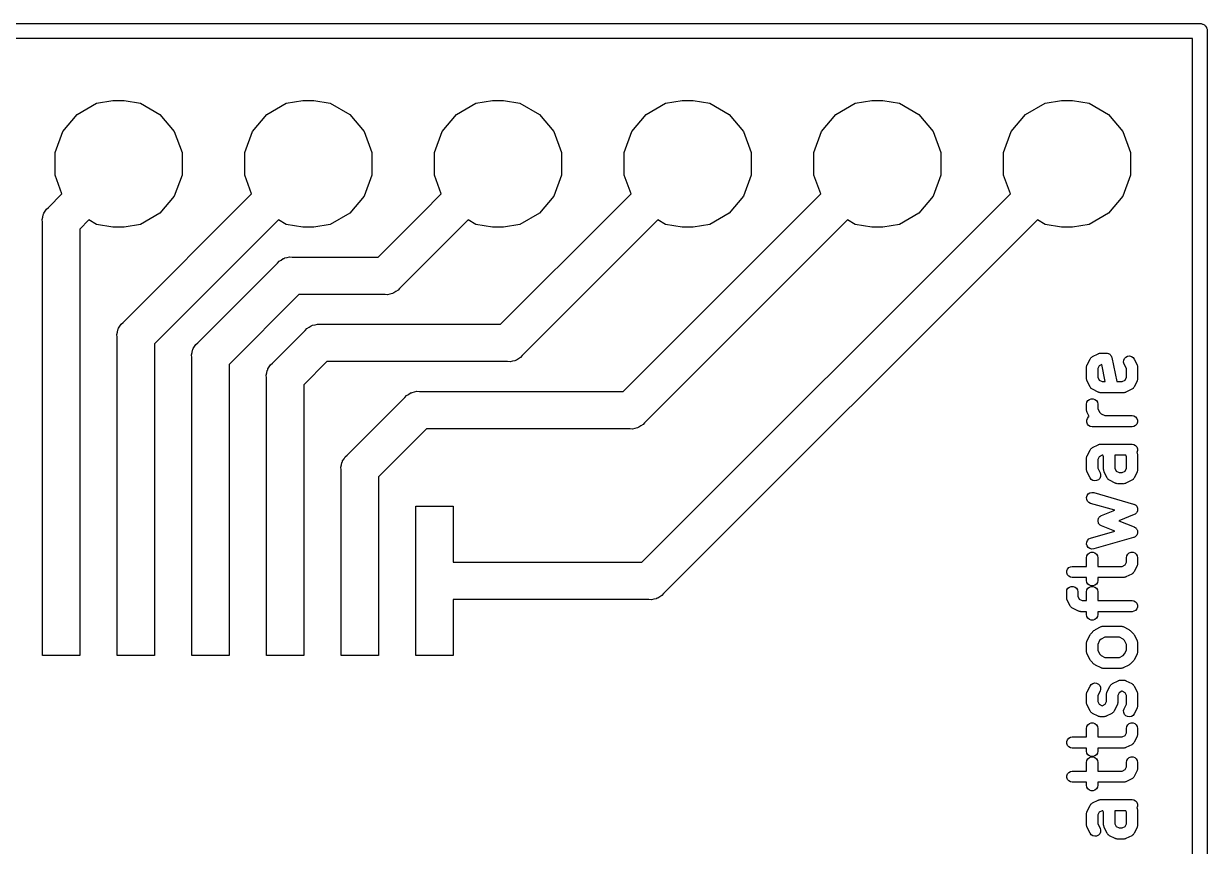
# Model space of a CAD drawing. Extents: x 121.3 to 153, y -103.5 to -81.4.
# Drawn here: x 137.16 to 153.01, y -92.46 to -81.43 of the extents above; entities that cross this region are included whole.
import ezdxf

# ---------------------------------------------------------------- set-up
doc = ezdxf.new("R2010")
doc.units = 0
doc.header["$MEASUREMENT"] = 0
doc.layers.add('BLACK', color=7, linetype='CONTINUOUS')

msp = doc.modelspace()

# ---------------------------------------------------------------- linework, layer by layer
at = {"layer": 'BLACK', "linetype": 'CONTINUOUS'}
for p, q in [((121.403, -81.434), (152.917, -81.434)), ((152.917, -81.434), (152.926, -81.434)), ((152.917, -81.434), (152.917, -81.434)), ((152.926, -81.434), (152.934, -81.437)), ((152.934, -81.437), (152.943, -81.4386)), ((152.943, -81.4386), (152.95, -81.443)), ((152.95, -81.443), (152.959, -81.4461)), ((152.959, -81.4461), (152.966, -81.4518)), ((152.966, -81.4518), (152.973, -81.4562)), ((152.973, -81.4562), (152.979, -81.463)), ((152.979, -81.463), (152.986, -81.4687)), ((152.986, -81.4687), (152.99, -81.4764)), ((152.99, -81.4764), (152.996, -81.4832)), ((152.996, -81.4832), (152.999, -81.4916)), ((152.999, -81.4916), (153.003, -81.4993)), ((153.003, -81.4993), (153.005, -81.508)), ((153.005, -81.508), (153.008, -81.5164)), ((153.008, -81.5164), (153.008, -81.5252)), ((153.008, -81.5252), (153.008, -81.5253)), ((153.008, -81.5253), (153.008, -103.387)), ((152.808, -81.634), (121.512, -81.634)), ((152.808, -103.278), (152.808, -81.634)), ((137.875, -82.6508), (138.135, -82.5009)), ((138.135, -82.5009), (138.356, -82.462)), ((138.356, -82.462), (138.504, -82.462)), ((138.504, -82.462), (138.725, -82.5009)), ((138.725, -82.5009), (138.985, -82.6508)), ((140.415, -82.6508), (140.675, -82.5009)), ((140.675, -82.5009), (140.896, -82.462)), ((140.896, -82.462), (141.044, -82.462)), ((141.044, -82.462), (141.265, -82.5009)), ((141.265, -82.5009), (141.525, -82.6508)), ((142.955, -82.6508), (143.215, -82.5009)), ((143.215, -82.5009), (143.436, -82.462)), ((143.436, -82.462), (143.584, -82.462)), ((143.584, -82.462), (143.805, -82.5009)), ((143.805, -82.5009), (144.065, -82.6508)), ((145.495, -82.6508), (145.755, -82.5009)), ((145.755, -82.5009), (145.976, -82.462)), ((145.976, -82.462), (146.124, -82.462)), ((146.124, -82.462), (146.345, -82.5009)), ((146.345, -82.5009), (146.605, -82.6508)), ((148.035, -82.6508), (148.295, -82.5009)), ((148.295, -82.5009), (148.516, -82.462)), ((148.516, -82.462), (148.664, -82.462)), ((148.664, -82.462), (148.885, -82.5009)), ((148.885, -82.5009), (149.145, -82.6508)), ((150.575, -82.6508), (150.835, -82.5009)), ((150.835, -82.5009), (151.056, -82.462)), ((151.056, -82.462), (151.204, -82.462)), ((151.204, -82.462), (151.425, -82.5009)), ((151.425, -82.5009), (151.685, -82.6508)), ((137.683, -82.8804), (137.875, -82.6508)), ((138.985, -82.6508), (139.177, -82.8804)), ((140.223, -82.8804), (140.415, -82.6508)), ((141.525, -82.6508), (141.717, -82.8804)), ((142.763, -82.8804), (142.955, -82.6508)), ((144.065, -82.6508), (144.257, -82.8804)), ((145.303, -82.8804), (145.495, -82.6508)), ((146.605, -82.6508), (146.797, -82.8804)), ((147.843, -82.8804), (148.035, -82.6508)), ((149.145, -82.6508), (149.337, -82.8804)), ((150.383, -82.8804), (150.575, -82.6508)), ((151.685, -82.6508), (151.877, -82.8804)), ((137.58, -83.1621), (137.683, -82.8804)), ((139.177, -82.8804), (139.28, -83.1621)), ((140.12, -83.1621), (140.223, -82.8804)), ((141.717, -82.8804), (141.82, -83.1621)), ((142.66, -83.1621), (142.763, -82.8804)), ((144.257, -82.8804), (144.36, -83.1621)), ((145.2, -83.1621), (145.303, -82.8804)), ((146.797, -82.8804), (146.9, -83.1621)), ((147.74, -83.1621), (147.843, -82.8804)), ((149.337, -82.8804), (149.44, -83.1621)), ((150.28, -83.1621), (150.383, -82.8804)), ((151.877, -82.8804), (151.98, -83.1621)), ((137.58, -83.4619), (137.58, -83.1621)), ((139.28, -83.1621), (139.28, -83.4619)), ((140.12, -83.4619), (140.12, -83.1621)), ((141.82, -83.1621), (141.82, -83.4619)), ((142.66, -83.4619), (142.66, -83.1621)), ((144.36, -83.1621), (144.36, -83.4619)), ((145.2, -83.4619), (145.2, -83.1621)), ((146.9, -83.1621), (146.9, -83.4619)), ((147.74, -83.4619), (147.74, -83.1621)), ((149.44, -83.1621), (149.44, -83.4619)), ((150.28, -83.4619), (150.28, -83.1621)), ((151.98, -83.1621), (151.98, -83.4619)), ((137.672, -83.716), (137.58, -83.4619)), ((139.28, -83.4619), (139.177, -83.7436)), ((140.212, -83.716), (140.12, -83.4619)), ((141.82, -83.4619), (141.717, -83.7436)), ((142.752, -83.716), (142.66, -83.4619)), ((144.36, -83.4619), (144.257, -83.7436)), ((145.292, -83.716), (145.2, -83.4619)), ((146.9, -83.4619), (146.797, -83.7436)), ((147.832, -83.716), (147.74, -83.4619)), ((149.44, -83.4619), (149.337, -83.7436)), ((150.372, -83.716), (150.28, -83.4619)), ((151.98, -83.4619), (151.877, -83.7436)), ((137.491, -83.8975), (137.672, -83.716)), ((138.491, -85.4375), (140.212, -83.716)), ((139.177, -83.7436), (138.985, -83.9732)), ((141.717, -83.7436), (141.525, -83.9732)), ((142.499, -83.9698), (142.752, -83.716)), ((144.257, -83.7436), (144.065, -83.9732)), ((145.039, -83.9698), (145.292, -83.716)), ((145.438, -88.65), (150.372, -83.716)), ((146.797, -83.7436), (146.605, -83.9732)), ((147.579, -83.9698), (147.832, -83.716)), ((149.337, -83.7436), (149.145, -83.9732)), ((151.877, -83.7436), (151.685, -83.9732)), ((137.421, -83.9952), (137.427, -83.9855)), ((137.427, -83.9855), (137.43, -83.9747)), ((137.43, -83.9747), (137.449, -83.9475)), ((137.449, -83.9475), (137.466, -83.9188)), ((137.466, -83.9188), (137.491, -83.8975)), ((138.985, -83.9732), (138.725, -84.1231)), ((141.525, -83.9732), (141.265, -84.1231)), ((141.906, -84.562), (142.499, -83.9698)), ((142.499, -83.9698), (142.499, -83.9698)), ((143.546, -85.462), (145.039, -83.9698)), ((144.065, -83.9732), (143.805, -84.1231)), ((145.039, -83.9698), (145.039, -83.9698)), ((145.186, -86.362), (147.579, -83.9698)), ((146.605, -83.9732), (146.345, -84.1231)), ((147.579, -83.9698), (147.579, -83.9698)), ((149.145, -83.9732), (148.885, -84.1231)), ((151.685, -83.9732), (151.425, -84.1231)), ((137.407, -84.0599), (137.416, -84.0278)), ((137.41, -84.0929), (137.407, -84.0599)), ((137.41, -87.9), (137.41, -84.0929)), ((137.416, -84.0278), (137.421, -83.9952)), ((138.032, -84.0637), (137.91, -84.1856)), ((138.135, -84.1231), (138.032, -84.0637)), ((138.356, -84.162), (138.135, -84.1231)), ((138.725, -84.1231), (138.504, -84.162)), ((140.572, -84.0637), (138.91, -85.7256)), ((140.675, -84.1231), (140.572, -84.0637)), ((140.896, -84.162), (140.675, -84.1231)), ((141.265, -84.1231), (141.044, -84.162)), ((143.112, -84.0637), (142.852, -84.3233)), ((143.215, -84.1231), (143.112, -84.0637)), ((143.436, -84.162), (143.215, -84.1231)), ((143.805, -84.1231), (143.584, -84.162)), ((145.652, -84.0637), (145.392, -84.3233)), ((145.755, -84.1231), (145.652, -84.0637)), ((150.732, -84.0637), (145.726, -89.0691)), ((145.976, -84.162), (145.755, -84.1231)), ((146.345, -84.1231), (146.124, -84.162)), ((148.192, -84.0637), (147.932, -84.3233)), ((148.295, -84.1231), (148.192, -84.0637)), ((148.516, -84.162), (148.295, -84.1231)), ((148.885, -84.1231), (148.664, -84.162)), ((150.835, -84.1231), (150.732, -84.0637)), ((151.056, -84.162), (150.835, -84.1231)), ((151.425, -84.1231), (151.204, -84.162)), ((137.91, -84.1856), (137.91, -89.9)), ((138.504, -84.162), (138.356, -84.162)), ((141.044, -84.162), (140.896, -84.162)), ((143.584, -84.162), (143.436, -84.162)), ((146.124, -84.162), (145.976, -84.162)), ((148.664, -84.162), (148.516, -84.162)), ((151.204, -84.162), (151.056, -84.162)), ((142.852, -84.3233), (142.194, -84.9811)), ((142.852, -84.3233), (142.852, -84.3233)), ((145.392, -84.3233), (143.834, -85.8811)), ((145.392, -84.3233), (145.392, -84.3233)), ((147.932, -84.3233), (145.474, -86.7811)), ((147.932, -84.3233), (147.932, -84.3233)), ((140.558, -84.6429), (140.58, -84.6175)), ((140.58, -84.6175), (140.608, -84.601)), ((140.608, -84.601), (140.636, -84.5819)), ((140.636, -84.5819), (140.646, -84.579)), ((140.646, -84.579), (140.656, -84.5735)), ((140.656, -84.5735), (140.689, -84.5677)), ((140.689, -84.5677), (140.721, -84.5591)), ((140.721, -84.5591), (140.754, -84.562)), ((140.754, -84.562), (141.906, -84.562)), ((139.491, -85.7103), (140.558, -84.6429)), ((140.846, -85.062), (139.91, -85.9984)), ((141.999, -85.062), (140.846, -85.062)), ((142.032, -85.0649), (141.999, -85.062)), ((142.064, -85.0563), (142.032, -85.0649)), ((142.097, -85.0505), (142.064, -85.0563)), ((142.106, -85.045), (142.097, -85.0505)), ((142.117, -85.0421), (142.106, -85.045)), ((142.144, -85.0231), (142.117, -85.0421)), ((142.173, -85.0065), (142.144, -85.0231)), ((142.194, -84.9811), (142.173, -85.0065)), ((138.407, -85.5999), (138.416, -85.5678)), ((138.416, -85.5678), (138.421, -85.5352)), ((138.421, -85.5352), (138.427, -85.5255)), ((138.427, -85.5255), (138.43, -85.5147)), ((138.43, -85.5147), (138.449, -85.4875)), ((138.449, -85.4875), (138.466, -85.4588)), ((138.466, -85.4588), (138.491, -85.4375)), ((140.491, -85.9831), (140.931, -85.5429)), ((140.931, -85.5429), (140.952, -85.5175)), ((140.952, -85.5175), (140.981, -85.501)), ((140.981, -85.501), (141.008, -85.4819)), ((141.008, -85.4819), (141.019, -85.4791)), ((141.019, -85.4791), (141.029, -85.4735)), ((141.029, -85.4735), (141.061, -85.4677)), ((141.061, -85.4677), (141.093, -85.4591)), ((141.093, -85.4591), (141.127, -85.462)), ((141.127, -85.462), (143.546, -85.462)), ((138.41, -85.6329), (138.407, -85.5999)), ((138.41, -87.9), (138.41, -85.6329)), ((138.91, -85.7256), (138.91, -89.9)), ((139.449, -85.7603), (139.466, -85.7316)), ((139.466, -85.7316), (139.491, -85.7103)), ((139.407, -85.8727), (139.416, -85.8406)), ((139.41, -85.9057), (139.407, -85.8727)), ((139.416, -85.8406), (139.421, -85.808)), ((139.421, -85.808), (139.427, -85.7983)), ((139.427, -85.7983), (139.43, -85.7875)), ((139.43, -85.7875), (139.449, -85.7603)), ((143.834, -85.8811), (143.813, -85.9065)), ((151.462, -85.9002), (151.471, -85.8937)), ((151.471, -85.8937), (151.547, -85.8556)), ((151.547, -85.8556), (151.551, -85.8544)), ((151.551, -85.8544), (151.555, -85.8522)), ((151.555, -85.8522), (151.564, -85.8507)), ((151.564, -85.8507), (151.572, -85.8482)), ((151.572, -85.8482), (151.577, -85.8484)), ((151.577, -85.8484), (151.581, -85.8477)), ((151.581, -85.8477), (151.657, -85.8477)), ((151.657, -85.8477), (151.669, -85.8498)), ((151.669, -85.8498), (151.681, -85.8516)), ((151.681, -85.8516), (151.682, -85.852)), ((151.682, -85.852), (151.683, -85.8522)), ((151.683, -85.8522), (151.693, -85.8583)), ((151.693, -85.8583), (151.704, -85.8641)), ((151.704, -85.8641), (151.705, -85.8648)), ((151.705, -85.8648), (151.705, -85.8652)), ((151.705, -85.8652), (151.713, -85.8745)), ((151.713, -85.8745), (151.721, -85.8837)), ((151.721, -85.8837), (151.721, -85.8845)), ((151.721, -85.8845), (151.722, -85.8852)), ((151.722, -85.8852), (151.726, -85.8966)), ((151.917, -85.9005), (151.94, -85.8889)), ((151.94, -85.8889), (151.966, -85.8859)), ((151.966, -85.8859), (151.992, -85.8919)), ((151.992, -85.8919), (152.013, -85.9063)), ((139.41, -87.9), (139.41, -85.9057)), ((139.91, -85.9984), (139.91, -89.9)), ((140.43, -86.0603), (140.449, -86.0332)), ((140.449, -86.0332), (140.466, -86.0044)), ((140.466, -86.0044), (140.491, -85.9831)), ((141.219, -85.962), (140.91, -86.2712)), ((143.639, -85.962), (141.219, -85.962)), ((143.672, -85.9649), (143.639, -85.962)), ((143.704, -85.9563), (143.672, -85.9649)), ((143.737, -85.9506), (143.704, -85.9563)), ((143.746, -85.945), (143.737, -85.9506)), ((143.757, -85.9421), (143.746, -85.945)), ((143.784, -85.9231), (143.757, -85.9421)), ((143.813, -85.9065), (143.784, -85.9231)), ((151.392, -86.0284), (151.395, -86.02)), ((151.392, -86.0327), (151.392, -86.0284)), ((151.392, -86.037), (151.392, -86.0327)), ((151.392, -86.1893), (151.392, -86.037)), ((151.395, -86.02), (151.396, -86.0113)), ((151.396, -86.0113), (151.398, -86.0076)), ((151.398, -86.0076), (151.399, -86.0034)), ((151.399, -86.0034), (151.438, -85.9272)), ((151.438, -85.9272), (151.444, -85.9184)), ((151.444, -85.9184), (151.45, -85.9092)), ((151.45, -85.9092), (151.452, -85.908)), ((151.452, -85.908), (151.453, -85.9063)), ((151.453, -85.9063), (151.462, -85.9002)), ((151.561, -86.0167), (151.542, -86.0547)), ((151.596, -85.999), (151.561, -86.0167)), ((151.642, -86.2286), (151.596, -85.999)), ((151.726, -85.8966), (151.731, -85.908)), ((151.731, -85.908), (151.795, -86.2286)), ((151.887, -85.9693), (151.889, -85.9433)), ((151.895, -85.9943), (151.887, -85.9693)), ((151.889, -85.9433), (151.899, -85.9194)), ((151.925, -86.0547), (151.895, -85.9943)), ((151.899, -85.9194), (151.917, -85.9005)), ((152.013, -85.9063), (152.029, -85.9272)), ((152.029, -85.9272), (152.067, -86.0034)), ((152.067, -86.0034), (152.068, -86.0076)), ((152.068, -86.0076), (152.07, -86.0113)), ((152.07, -86.0113), (152.072, -86.02)), ((152.072, -86.02), (152.074, -86.0284)), ((152.074, -86.0284), (152.074, -86.0327)), ((152.074, -86.0327), (152.075, -86.037)), ((152.075, -86.037), (152.075, -86.1893)), ((140.407, -86.1455), (140.416, -86.1134)), ((140.41, -86.1785), (140.407, -86.1455)), ((140.41, -87.9), (140.41, -86.1785)), ((140.416, -86.1134), (140.421, -86.0808)), ((140.421, -86.0808), (140.427, -86.0711)), ((140.427, -86.0711), (140.43, -86.0603)), ((151.392, -86.1936), (151.392, -86.1893)), ((151.392, -86.1979), (151.392, -86.1936)), ((151.395, -86.2063), (151.392, -86.1979)), ((151.396, -86.215), (151.395, -86.2063)), ((151.542, -86.0547), (151.542, -86.1716)), ((151.542, -86.1716), (151.561, -86.2096)), ((151.561, -86.2096), (151.599, -86.2286)), ((151.868, -86.2286), (151.906, -86.2096)), ((151.906, -86.2096), (151.925, -86.1716)), ((151.925, -86.1716), (151.925, -86.0547)), ((152.072, -86.2063), (152.07, -86.215)), ((152.074, -86.1979), (152.072, -86.2063)), ((152.075, -86.1893), (152.074, -86.1936)), ((152.074, -86.1936), (152.074, -86.1979)), ((140.91, -86.2712), (140.91, -89.9)), ((142.361, -86.3735), (142.394, -86.3677)), ((142.394, -86.3677), (142.426, -86.3591)), ((142.426, -86.3591), (142.459, -86.362)), ((142.459, -86.362), (145.186, -86.362)), ((151.398, -86.2187), (151.396, -86.215)), ((151.399, -86.2229), (151.398, -86.2187)), ((151.438, -86.2991), (151.399, -86.2229)), ((151.444, -86.3079), (151.438, -86.2991)), ((151.45, -86.3171), (151.444, -86.3079)), ((151.452, -86.3183), (151.45, -86.3171)), ((151.453, -86.32), (151.452, -86.3183)), ((151.462, -86.3261), (151.453, -86.32)), ((151.471, -86.3326), (151.462, -86.3261)), ((151.547, -86.3707), (151.471, -86.3326)), ((151.551, -86.3719), (151.547, -86.3707)), ((151.599, -86.2286), (151.642, -86.2286)), ((151.795, -86.2286), (151.868, -86.2286)), ((151.919, -86.3707), (151.915, -86.3719)), ((151.995, -86.3326), (151.919, -86.3707)), ((152.004, -86.3261), (151.995, -86.3326)), ((152.013, -86.32), (152.004, -86.3261)), ((152.015, -86.3183), (152.013, -86.32)), ((152.016, -86.3171), (152.015, -86.3183)), ((152.022, -86.3079), (152.016, -86.3171)), ((152.029, -86.2991), (152.022, -86.3079)), ((152.067, -86.2229), (152.029, -86.2991)), ((152.068, -86.2187), (152.067, -86.2229)), ((152.07, -86.215), (152.068, -86.2187)), ((141.491, -87.2155), (142.263, -86.443)), ((142.263, -86.443), (142.285, -86.4176)), ((142.285, -86.4176), (142.314, -86.401)), ((142.314, -86.401), (142.341, -86.3819)), ((142.341, -86.3819), (142.351, -86.3791)), ((142.351, -86.3791), (142.361, -86.3735)), ((151.392, -86.5322), (151.396, -86.5065)), ((151.396, -86.5065), (151.409, -86.484)), ((151.409, -86.484), (151.429, -86.4672)), ((151.429, -86.4672), (151.454, -86.4583)), ((151.454, -86.4583), (151.48, -86.4583)), ((151.48, -86.4583), (151.504, -86.4672)), ((151.504, -86.4672), (151.524, -86.484)), ((151.524, -86.484), (151.537, -86.5065)), ((151.537, -86.5065), (151.542, -86.5322)), ((151.555, -86.3741), (151.551, -86.3719)), ((151.564, -86.3756), (151.555, -86.3741)), ((151.572, -86.3781), (151.564, -86.3756)), ((151.577, -86.3779), (151.572, -86.3781)), ((151.581, -86.3786), (151.577, -86.3779)), ((151.886, -86.3786), (151.581, -86.3786)), ((151.89, -86.3779), (151.886, -86.3786)), ((151.894, -86.3781), (151.89, -86.3779)), ((151.903, -86.3756), (151.894, -86.3781)), ((151.911, -86.3741), (151.903, -86.3756)), ((151.915, -86.3719), (151.911, -86.3741)), ((151.392, -86.6084), (151.392, -86.5322)), ((151.392, -86.6126), (151.392, -86.6084)), ((151.392, -86.617), (151.392, -86.6126)), ((151.395, -86.6254), (151.392, -86.617)), ((151.396, -86.634), (151.395, -86.6254)), ((151.398, -86.6378), (151.396, -86.634)), ((151.399, -86.6419), (151.398, -86.6378)), ((151.428, -86.698), (151.399, -86.6419)), ((151.542, -86.5322), (151.542, -86.5907)), ((151.542, -86.5907), (151.566, -86.6401)), ((151.566, -86.6401), (151.587, -86.661)), ((151.587, -86.661), (151.637, -86.6858)), ((151.637, -86.6858), (152, -86.6858)), ((152, -86.6858), (152.026, -86.6903)), ((145.386, -86.845), (145.377, -86.8506)), ((145.397, -86.8421), (145.386, -86.845)), ((145.424, -86.8231), (145.397, -86.8421)), ((145.453, -86.8065), (145.424, -86.8231)), ((145.474, -86.7811), (145.453, -86.8065)), ((151.393, -86.7477), (151.402, -86.7233)), ((151.393, -86.7738), (151.393, -86.7477)), ((151.402, -86.7983), (151.393, -86.7738)), ((151.402, -86.7233), (151.418, -86.7033)), ((151.418, -86.8182), (151.402, -86.7983)), ((151.418, -86.7033), (151.428, -86.698)), ((151.441, -86.8312), (151.418, -86.8182)), ((151.467, -86.8358), (151.441, -86.8312)), ((152, -86.8358), (151.467, -86.8358)), ((152.026, -86.8312), (152, -86.8358)), ((152.026, -86.6903), (152.048, -86.7033)), ((152.048, -86.8182), (152.026, -86.8312)), ((152.048, -86.7033), (152.065, -86.7233)), ((152.065, -86.7983), (152.048, -86.8182)), ((152.065, -86.7233), (152.074, -86.7477)), ((152.074, -86.7738), (152.065, -86.7983)), ((152.074, -86.7477), (152.074, -86.7738)), ((142.552, -86.862), (141.91, -87.5036)), ((145.279, -86.862), (142.552, -86.862)), ((145.312, -86.8649), (145.279, -86.862)), ((145.344, -86.8563), (145.312, -86.8649)), ((145.377, -86.8506), (145.344, -86.8563)), ((151.399, -87.2225), (151.438, -87.1463)), ((151.438, -87.1463), (151.444, -87.1374)), ((151.444, -87.1374), (151.45, -87.1282)), ((151.45, -87.1282), (151.452, -87.127)), ((151.452, -87.127), (151.453, -87.1253)), ((151.453, -87.1253), (151.462, -87.1193)), ((151.462, -87.1193), (151.471, -87.1127)), ((151.471, -87.1127), (151.547, -87.0746)), ((151.547, -87.0746), (151.551, -87.0734)), ((151.551, -87.0734), (151.555, -87.0712)), ((151.555, -87.0712), (151.564, -87.0697)), ((151.564, -87.0697), (151.572, -87.0672)), ((151.572, -87.0672), (151.577, -87.0675)), ((151.577, -87.0675), (151.581, -87.0667)), ((151.581, -87.0667), (152, -87.0667)), ((152, -87.0667), (152.026, -87.0712)), ((152.026, -87.0712), (152.048, -87.0843)), ((152.048, -87.0843), (152.065, -87.1042)), ((152.065, -87.1042), (152.074, -87.1287)), ((152.074, -87.1547), (152.065, -87.1792)), ((152.074, -87.1287), (152.074, -87.1547)), ((141.416, -87.3458), (141.421, -87.3132)), ((141.421, -87.3132), (141.427, -87.3035)), ((141.427, -87.3035), (141.43, -87.2927)), ((141.43, -87.2927), (141.449, -87.2655)), ((141.449, -87.2655), (141.466, -87.2368)), ((141.466, -87.2368), (141.491, -87.2155)), ((151.392, -87.2474), (151.395, -87.239)), ((151.392, -87.2517), (151.392, -87.2474)), ((151.392, -87.256), (151.392, -87.2517)), ((151.392, -87.4084), (151.392, -87.256)), ((151.395, -87.239), (151.396, -87.2303)), ((151.396, -87.2303), (151.398, -87.2266)), ((151.398, -87.2266), (151.399, -87.2225)), ((151.561, -87.2357), (151.542, -87.2737)), ((151.542, -87.2737), (151.542, -87.3907)), ((151.599, -87.2167), (151.561, -87.2357)), ((151.611, -87.2167), (151.599, -87.2167)), ((151.62, -87.2356), (151.611, -87.2167)), ((151.62, -87.4084), (151.62, -87.2356)), ((151.77, -87.2167), (151.77, -87.2179)), ((151.915, -87.2167), (151.77, -87.2167)), ((151.77, -87.2179), (151.77, -87.3907)), ((151.925, -87.2356), (151.915, -87.2167)), ((151.925, -87.3907), (151.925, -87.2356)), ((152.065, -87.1792), (152.065, -87.1795)), ((152.065, -87.1795), (152.067, -87.1844)), ((152.067, -87.1844), (152.068, -87.1885)), ((152.068, -87.1885), (152.07, -87.1923)), ((152.07, -87.1923), (152.072, -87.2009)), ((152.072, -87.2009), (152.074, -87.2093)), ((152.074, -87.2093), (152.074, -87.2136)), ((152.074, -87.2136), (152.075, -87.2179)), ((152.075, -87.2179), (152.075, -87.4084)), ((141.407, -87.3779), (141.416, -87.3458)), ((141.41, -87.4109), (141.407, -87.3779)), ((141.41, -87.9), (141.41, -87.4109)), ((151.392, -87.4126), (151.392, -87.4084)), ((151.392, -87.417), (151.392, -87.4126)), ((151.395, -87.4254), (151.392, -87.417)), ((151.396, -87.434), (151.395, -87.4254)), ((151.398, -87.4378), (151.396, -87.434)), ((151.399, -87.4419), (151.398, -87.4378)), ((151.438, -87.5181), (151.399, -87.4419)), ((151.542, -87.3907), (151.572, -87.451)), ((151.572, -87.451), (151.579, -87.476)), ((151.579, -87.476), (151.578, -87.502)), ((151.621, -87.4126), (151.62, -87.4084)), ((151.621, -87.417), (151.621, -87.4126)), ((151.623, -87.4254), (151.621, -87.417)), ((151.625, -87.434), (151.623, -87.4254)), ((151.627, -87.4378), (151.625, -87.434)), ((151.628, -87.4419), (151.627, -87.4378)), ((151.666, -87.5181), (151.628, -87.4419)), ((151.77, -87.3907), (151.789, -87.4287)), ((151.789, -87.4287), (151.827, -87.4477)), ((151.827, -87.4477), (151.868, -87.4477)), ((151.868, -87.4477), (151.906, -87.4287)), ((151.906, -87.4287), (151.925, -87.3907)), ((152.067, -87.4419), (152.029, -87.5181)), ((152.068, -87.4378), (152.067, -87.4419)), ((152.07, -87.434), (152.068, -87.4378)), ((152.072, -87.4254), (152.07, -87.434)), ((152.074, -87.417), (152.072, -87.4254)), ((152.075, -87.4084), (152.074, -87.4126)), ((152.074, -87.4126), (152.074, -87.417)), ((141.91, -87.5036), (141.91, -89.9)), ((151.453, -87.539), (151.438, -87.5181)), ((151.475, -87.5534), (151.453, -87.539)), ((151.5, -87.5594), (151.475, -87.5534)), ((151.526, -87.5565), (151.5, -87.5594)), ((151.549, -87.5448), (151.526, -87.5565)), ((151.567, -87.5259), (151.549, -87.5448)), ((151.578, -87.502), (151.567, -87.5259)), ((151.673, -87.5269), (151.666, -87.5181)), ((151.679, -87.5361), (151.673, -87.5269)), ((151.68, -87.5374), (151.679, -87.5361)), ((151.682, -87.539), (151.68, -87.5374)), ((151.691, -87.5451), (151.682, -87.539)), ((151.7, -87.5517), (151.691, -87.5451)), ((151.776, -87.5897), (151.7, -87.5517)), ((151.78, -87.591), (151.776, -87.5897)), ((151.784, -87.5931), (151.78, -87.591)), ((151.792, -87.5947), (151.784, -87.5931)), ((151.801, -87.5972), (151.792, -87.5947)), ((151.805, -87.5969), (151.801, -87.5972)), ((151.809, -87.5977), (151.805, -87.5969)), ((151.886, -87.5977), (151.809, -87.5977)), ((151.89, -87.5969), (151.886, -87.5977)), ((151.894, -87.5972), (151.89, -87.5969)), ((151.903, -87.5947), (151.894, -87.5972)), ((151.911, -87.5931), (151.903, -87.5947)), ((151.915, -87.591), (151.911, -87.5931)), ((151.919, -87.5897), (151.915, -87.591)), ((151.995, -87.5517), (151.919, -87.5897)), ((152.004, -87.5451), (151.995, -87.5517)), ((152.013, -87.539), (152.004, -87.5451)), ((152.015, -87.5374), (152.013, -87.539)), ((152.016, -87.5361), (152.015, -87.5374)), ((152.022, -87.527), (152.016, -87.5361)), ((152.029, -87.5181), (152.022, -87.527)), ((151.392, -87.7816), (151.399, -87.7565)), ((151.394, -87.8075), (151.392, -87.7816)), ((151.399, -87.7565), (151.414, -87.7354)), ((151.414, -87.7354), (151.436, -87.7208)), ((151.436, -87.7208), (151.461, -87.7145)), ((151.461, -87.7145), (151.487, -87.7172)), ((151.487, -87.7172), (152.021, -87.8696)), ((137.41, -89.9), (137.41, -87.9)), ((138.41, -89.9), (138.41, -87.9)), ((139.41, -89.9), (139.41, -87.9)), ((140.41, -89.9), (140.41, -87.9)), ((141.41, -89.9), (141.41, -87.9)), ((141.41, -87.9), (141.41, -87.9)), ((142.41, -89.9), (142.41, -87.9)), ((142.41, -87.9), (142.91, -87.9)), ((142.91, -87.9), (142.91, -88.65)), ((151.404, -87.8313), (151.394, -87.8075)), ((151.423, -87.8501), (151.404, -87.8313)), ((151.446, -87.8614), (151.423, -87.8501)), ((151.768, -87.9536), (151.446, -87.8614)), ((151.591, -88.0245), (151.768, -87.9536)), ((152.021, -87.8696), (152.022, -87.8703)), ((152.022, -87.8703), (152.023, -87.8705)), ((152.023, -87.8705), (152.034, -87.8759)), ((152.034, -87.8759), (152.044, -87.881)), ((152.044, -87.881), (152.045, -87.8821)), ((152.045, -87.8821), (152.046, -87.8828)), ((152.046, -87.8828), (152.054, -87.8914)), ((152.054, -87.8914), (152.062, -87.8997)), ((152.062, -87.8997), (152.063, -87.9011)), ((152.063, -87.9011), (152.064, -87.9022)), ((152.064, -87.9022), (152.068, -87.9129)), ((152.068, -87.9129), (152.073, -87.9235)), ((152.074, -87.9524), (152.071, -87.9634)), ((152.073, -87.9235), (152.073, -87.925)), ((152.073, -87.925), (152.073, -87.9264)), ((152.073, -87.9264), (152.074, -87.9379)), ((152.074, -87.9379), (152.075, -87.9495)), ((152.075, -87.9495), (152.074, -87.9509)), ((152.074, -87.9509), (152.074, -87.9524)), ((151.545, -88.0811), (151.546, -88.0788)), ((151.545, -88.0834), (151.545, -88.0811)), ((151.545, -88.0941), (151.545, -88.0834)), ((151.545, -88.1048), (151.545, -88.0941)), ((151.545, -88.1071), (151.545, -88.1048)), ((151.546, -88.1094), (151.545, -88.1071)), ((151.546, -88.0788), (151.55, -88.0688)), ((151.55, -88.1194), (151.546, -88.1094)), ((151.55, -88.0688), (151.553, -88.0587)), ((151.553, -88.0587), (151.554, -88.0568)), ((151.554, -88.0568), (151.555, -88.0546)), ((151.555, -88.0546), (151.562, -88.0466)), ((151.562, -88.0466), (151.569, -88.0382)), ((151.569, -88.0382), (151.571, -88.0369)), ((151.571, -88.0369), (151.573, -88.0352)), ((151.573, -88.0352), (151.582, -88.0301)), ((151.582, -88.0301), (151.591, -88.0245)), ((152.028, -88.0113), (151.821, -88.0941)), ((151.821, -88.0941), (152.028, -88.1768)), ((152.029, -88.0106), (152.028, -88.0113)), ((152.03, -88.0102), (152.029, -88.0106)), ((152.04, -88.0037), (152.03, -88.0102)), ((152.05, -87.9976), (152.04, -88.0037)), ((152.051, -87.9965), (152.05, -87.9976)), ((152.052, -87.9956), (152.051, -87.9965)), ((152.059, -87.9862), (152.052, -87.9956)), ((152.066, -87.9772), (152.059, -87.9862)), ((152.067, -87.9745), (152.066, -87.9757)), ((152.066, -87.9757), (152.066, -87.9772)), ((152.071, -87.9634), (152.067, -87.9745)), ((151.446, -88.3267), (151.768, -88.2346)), ((151.553, -88.1295), (151.55, -88.1194)), ((151.554, -88.1314), (151.553, -88.1295)), ((151.555, -88.1336), (151.554, -88.1314)), ((151.562, -88.1416), (151.555, -88.1336)), ((151.569, -88.15), (151.562, -88.1416)), ((151.571, -88.1513), (151.569, -88.15)), ((151.573, -88.153), (151.571, -88.1513)), ((151.582, -88.1581), (151.573, -88.153)), ((151.591, -88.1637), (151.582, -88.1581)), ((151.768, -88.2346), (151.591, -88.1637)), ((152.028, -88.1768), (152.029, -88.1776)), ((152.029, -88.1776), (152.03, -88.178)), ((152.03, -88.178), (152.04, -88.1845)), ((152.04, -88.1845), (152.05, -88.1906)), ((152.05, -88.1906), (152.051, -88.1917)), ((152.051, -88.1917), (152.052, -88.1926)), ((152.052, -88.1926), (152.059, -88.2019)), ((152.059, -88.2019), (152.066, -88.211)), ((152.066, -88.211), (152.066, -88.2125)), ((152.066, -88.2125), (152.067, -88.2137)), ((152.067, -88.2137), (152.071, -88.2248)), ((152.073, -88.2647), (152.068, -88.2752)), ((152.071, -88.2248), (152.074, -88.2358)), ((152.074, -88.2502), (152.073, -88.2618)), ((152.073, -88.2618), (152.073, -88.2632)), ((152.073, -88.2632), (152.073, -88.2647)), ((152.074, -88.2358), (152.074, -88.2373)), ((152.074, -88.2373), (152.075, -88.2387)), ((152.075, -88.2387), (152.074, -88.2502)), ((151.392, -88.4066), (151.394, -88.3806)), ((151.399, -88.4317), (151.392, -88.4066)), ((151.394, -88.3806), (151.404, -88.3569)), ((151.414, -88.4528), (151.399, -88.4317)), ((151.404, -88.3569), (151.423, -88.3381)), ((151.423, -88.3381), (151.446, -88.3267)), ((152.021, -88.3186), (151.487, -88.471)), ((152.022, -88.3179), (152.021, -88.3186)), ((152.023, -88.3177), (152.022, -88.3179)), ((152.034, -88.3123), (152.023, -88.3177)), ((152.044, -88.3072), (152.034, -88.3123)), ((152.045, -88.3061), (152.044, -88.3072)), ((152.046, -88.3054), (152.045, -88.3061)), ((152.054, -88.2968), (152.046, -88.3054)), ((152.062, -88.2885), (152.054, -88.2968)), ((152.063, -88.2871), (152.062, -88.2885)), ((152.064, -88.286), (152.063, -88.2871)), ((152.068, -88.2752), (152.064, -88.286)), ((151.392, -88.5893), (151.396, -88.5637)), ((151.392, -88.7048), (151.392, -88.5893)), ((151.396, -88.5637), (151.409, -88.5411)), ((151.409, -88.5411), (151.429, -88.5244)), ((151.436, -88.4673), (151.414, -88.4528)), ((151.429, -88.5244), (151.454, -88.5155)), ((151.461, -88.4737), (151.436, -88.4673)), ((151.454, -88.5155), (151.48, -88.5155)), ((151.487, -88.471), (151.461, -88.4737)), ((151.48, -88.5155), (151.504, -88.5244)), ((151.504, -88.5244), (151.524, -88.5411)), ((151.524, -88.5411), (151.537, -88.5637)), ((151.537, -88.5637), (151.542, -88.5893)), ((151.542, -88.5893), (151.542, -88.7048)), ((151.925, -88.5893), (151.929, -88.5637)), ((151.925, -88.6478), (151.925, -88.5893)), ((151.929, -88.5637), (151.942, -88.5411)), ((151.942, -88.5411), (151.962, -88.5244)), ((151.962, -88.5244), (151.987, -88.5155)), ((151.987, -88.5155), (152.013, -88.5155)), ((152.013, -88.5155), (152.037, -88.5244)), ((152.037, -88.5244), (152.057, -88.5411)), ((152.057, -88.5411), (152.07, -88.5637)), ((152.07, -88.5637), (152.075, -88.5893)), ((152.075, -88.5893), (152.075, -88.6655)), ((142.91, -88.65), (145.438, -88.65)), ((151.126, -88.7668), (151.135, -88.7423)), ((151.135, -88.7423), (151.152, -88.7224)), ((151.152, -88.7224), (151.174, -88.7093)), ((151.174, -88.7093), (151.2, -88.7048)), ((151.2, -88.7048), (151.392, -88.7048)), ((151.542, -88.7048), (151.868, -88.7048)), ((151.868, -88.7048), (151.906, -88.6858)), ((151.906, -88.6858), (151.925, -88.6478)), ((152.067, -88.6991), (152.029, -88.7753)), ((152.068, -88.6949), (152.067, -88.6991)), ((152.07, -88.6912), (152.068, -88.6949)), ((152.072, -88.6825), (152.07, -88.6912)), ((152.074, -88.6741), (152.072, -88.6825)), ((152.075, -88.6655), (152.074, -88.6698)), ((152.074, -88.6698), (152.074, -88.6741)), ((151.126, -88.7928), (151.126, -88.7668)), ((151.135, -88.8173), (151.126, -88.7928)), ((151.152, -88.8373), (151.135, -88.8173)), ((151.174, -88.8503), (151.152, -88.8373)), ((151.2, -88.8548), (151.174, -88.8503)), ((151.392, -88.8548), (151.2, -88.8548)), ((151.392, -88.8941), (151.392, -88.8548)), ((151.396, -88.9197), (151.392, -88.8941)), ((151.542, -88.8941), (151.537, -88.9197)), ((151.886, -88.8548), (151.542, -88.8548)), ((151.542, -88.8548), (151.542, -88.8941)), ((151.89, -88.8541), (151.886, -88.8548)), ((151.894, -88.8543), (151.89, -88.8541)), ((151.903, -88.8518), (151.894, -88.8543)), ((151.911, -88.8503), (151.903, -88.8518)), ((151.915, -88.8481), (151.911, -88.8503)), ((151.919, -88.8469), (151.915, -88.8481)), ((151.995, -88.8088), (151.919, -88.8469)), ((152.004, -88.8022), (151.995, -88.8088)), ((152.013, -88.7962), (152.004, -88.8022)), ((152.015, -88.7945), (152.013, -88.7962)), ((152.016, -88.7933), (152.015, -88.7945)), ((152.022, -88.7841), (152.016, -88.7933)), ((152.029, -88.7753), (152.022, -88.7841)), ((151.125, -89.0465), (151.129, -89.0208)), ((151.125, -89.1227), (151.125, -89.0465)), ((151.129, -89.0208), (151.142, -88.9983)), ((151.142, -88.9983), (151.162, -88.9815)), ((151.162, -88.9815), (151.187, -88.9726)), ((151.187, -88.9726), (151.213, -88.9726)), ((151.213, -88.9726), (151.237, -88.9815)), ((151.237, -88.9815), (151.257, -88.9983)), ((151.257, -88.9983), (151.27, -89.0208)), ((151.27, -89.0208), (151.275, -89.0465)), ((151.275, -89.0465), (151.275, -89.105)), ((151.392, -89.0465), (151.396, -89.0208)), ((151.392, -89.162), (151.392, -89.0465)), ((151.409, -88.9423), (151.396, -88.9197)), ((151.396, -89.0208), (151.409, -88.9983)), ((151.429, -88.959), (151.409, -88.9423)), ((151.409, -88.9983), (151.429, -88.9815)), ((151.454, -88.968), (151.429, -88.959)), ((151.429, -88.9815), (151.454, -88.9726)), ((151.48, -88.968), (151.454, -88.968)), ((151.454, -88.9726), (151.48, -88.9726)), ((151.504, -88.959), (151.48, -88.968)), ((151.48, -88.9726), (151.504, -88.9815)), ((151.524, -88.9423), (151.504, -88.959)), ((151.504, -88.9815), (151.524, -88.9983)), ((151.537, -88.9197), (151.524, -88.9423)), ((151.524, -88.9983), (151.537, -89.0208)), ((151.537, -89.0208), (151.542, -89.0465)), ((151.542, -89.0465), (151.542, -89.162)), ((145.531, -89.15), (142.91, -89.15)), ((142.91, -89.15), (142.91, -89.9)), ((145.564, -89.1529), (145.531, -89.15)), ((145.596, -89.1443), (145.564, -89.1529)), ((145.629, -89.1385), (145.596, -89.1443)), ((145.638, -89.133), (145.629, -89.1385)), ((145.649, -89.1301), (145.638, -89.133)), ((145.676, -89.111), (145.649, -89.1301)), ((145.705, -89.0945), (145.676, -89.111)), ((145.726, -89.0691), (145.705, -89.0945)), ((151.126, -89.1269), (151.125, -89.1227)), ((151.125, -89.1312), (151.126, -89.1269)), ((151.128, -89.1397), (151.125, -89.1312)), ((151.129, -89.1483), (151.128, -89.1397)), ((151.132, -89.1521), (151.129, -89.1483)), ((151.133, -89.1562), (151.132, -89.1521)), ((151.171, -89.2324), (151.133, -89.1562)), ((151.275, -89.105), (151.294, -89.143)), ((151.294, -89.143), (151.332, -89.162)), ((151.332, -89.162), (151.392, -89.162)), ((151.542, -89.162), (152, -89.162)), ((152, -89.162), (152.026, -89.1665)), ((152.026, -89.1665), (152.048, -89.1795)), ((152.048, -89.1795), (152.065, -89.1995)), ((152.065, -89.1995), (152.074, -89.2239)), ((152.074, -89.2239), (152.074, -89.25)), ((151.177, -89.2412), (151.171, -89.2324)), ((151.184, -89.2504), (151.177, -89.2412)), ((151.185, -89.2517), (151.184, -89.2504)), ((151.186, -89.2533), (151.185, -89.2517)), ((151.196, -89.2594), (151.186, -89.2533)), ((151.204, -89.2659), (151.196, -89.2594)), ((151.281, -89.304), (151.204, -89.2659)), ((151.285, -89.3053), (151.281, -89.304)), ((151.289, -89.3074), (151.285, -89.3053)), ((151.297, -89.309), (151.289, -89.3074)), ((151.306, -89.3115), (151.297, -89.309)), ((151.31, -89.3112), (151.306, -89.3115)), ((151.314, -89.312), (151.31, -89.3112)), ((151.392, -89.312), (151.314, -89.312)), ((151.392, -89.3512), (151.392, -89.312)), ((151.396, -89.3769), (151.392, -89.3512)), ((151.409, -89.3994), (151.396, -89.3769)), ((151.537, -89.3769), (151.524, -89.3994)), ((151.542, -89.3512), (151.537, -89.3769)), ((152, -89.312), (151.542, -89.312)), ((151.542, -89.312), (151.542, -89.3512)), ((152.026, -89.3074), (152, -89.312)), ((152.048, -89.2944), (152.026, -89.3074)), ((152.065, -89.2745), (152.048, -89.2944)), ((152.074, -89.25), (152.065, -89.2745)), ((151.429, -89.4162), (151.409, -89.3994)), ((151.454, -89.4251), (151.429, -89.4162)), ((151.48, -89.4251), (151.454, -89.4251)), ((151.504, -89.4162), (151.48, -89.4251)), ((151.524, -89.3994), (151.504, -89.4162)), ((151.509, -89.5508), (151.585, -89.5127)), ((151.585, -89.5127), (151.59, -89.5115)), ((151.59, -89.5115), (151.593, -89.5093)), ((151.593, -89.5093), (151.602, -89.5078)), ((151.602, -89.5078), (151.61, -89.5053)), ((151.61, -89.5053), (151.615, -89.5056)), ((151.615, -89.5056), (151.619, -89.5048)), ((151.619, -89.5048), (151.848, -89.5048)), ((151.848, -89.5048), (151.852, -89.5056)), ((151.852, -89.5056), (151.856, -89.5053)), ((151.856, -89.5053), (151.865, -89.5078)), ((151.865, -89.5078), (151.873, -89.5093)), ((151.873, -89.5093), (151.877, -89.5115)), ((151.877, -89.5115), (151.881, -89.5127)), ((151.881, -89.5127), (151.957, -89.5508)), ((151.398, -89.7028), (151.399, -89.6986)), ((151.399, -89.6986), (151.438, -89.6225)), ((151.438, -89.6225), (151.445, -89.6128)), ((151.445, -89.6128), (151.452, -89.603)), ((151.452, -89.603), (151.49, -89.5649)), ((151.49, -89.5649), (151.5, -89.558)), ((151.5, -89.558), (151.509, -89.5508)), ((151.587, -89.6795), (151.566, -89.7004)), ((151.637, -89.6548), (151.587, -89.6795)), ((151.83, -89.6548), (151.637, -89.6548)), ((151.879, -89.6795), (151.83, -89.6548)), ((151.9, -89.7004), (151.879, -89.6795)), ((151.957, -89.5508), (151.967, -89.558)), ((151.967, -89.558), (151.977, -89.5649)), ((151.977, -89.5649), (152.015, -89.603)), ((152.015, -89.603), (152.022, -89.6128)), ((152.022, -89.6128), (152.029, -89.6225)), ((152.029, -89.6225), (152.067, -89.6986)), ((152.067, -89.6986), (152.068, -89.7028)), ((151.392, -89.7236), (151.395, -89.7152)), ((151.392, -89.7279), (151.392, -89.7236)), ((151.392, -89.7322), (151.392, -89.7279)), ((151.392, -89.8465), (151.392, -89.7322)), ((151.392, -89.8507), (151.392, -89.8465)), ((151.392, -89.855), (151.392, -89.8507)), ((151.395, -89.8635), (151.392, -89.855)), ((151.395, -89.7152), (151.396, -89.7065)), ((151.396, -89.7065), (151.398, -89.7028)), ((151.566, -89.7004), (151.542, -89.7499)), ((151.542, -89.7499), (151.542, -89.8288)), ((151.542, -89.8288), (151.566, -89.8782)), ((151.925, -89.7499), (151.9, -89.7004)), ((151.9, -89.8782), (151.925, -89.8288)), ((151.925, -89.8288), (151.925, -89.7499)), ((152.068, -89.7028), (152.07, -89.7065)), ((152.07, -89.7065), (152.072, -89.7152)), ((152.072, -89.7152), (152.074, -89.7236)), ((152.074, -89.855), (152.072, -89.8635)), ((152.074, -89.7236), (152.074, -89.7279)), ((152.074, -89.7279), (152.075, -89.7322)), ((152.075, -89.8465), (152.074, -89.8507)), ((152.074, -89.8507), (152.074, -89.855)), ((152.075, -89.7322), (152.075, -89.8465)), ((137.91, -89.9), (137.41, -89.9)), ((138.91, -89.9), (138.41, -89.9)), ((139.91, -89.9), (139.41, -89.9)), ((140.91, -89.9), (140.41, -89.9)), ((141.91, -89.9), (141.41, -89.9)), ((142.91, -89.9), (142.41, -89.9)), ((151.396, -89.8721), (151.395, -89.8635)), ((151.398, -89.8759), (151.396, -89.8721)), ((151.399, -89.88), (151.398, -89.8759)), ((151.438, -89.9562), (151.399, -89.88)), ((151.445, -89.9659), (151.438, -89.9562)), ((151.452, -89.9757), (151.445, -89.9659)), ((151.49, -90.0138), (151.452, -89.9757)), ((151.5, -90.0207), (151.49, -90.0138)), ((151.566, -89.8782), (151.587, -89.8991)), ((151.587, -89.8991), (151.637, -89.9239)), ((151.637, -89.9239), (151.83, -89.9239)), ((151.83, -89.9239), (151.879, -89.8991)), ((151.879, -89.8991), (151.9, -89.8782)), ((151.977, -90.0138), (151.967, -90.0207)), ((152.015, -89.9757), (151.977, -90.0138)), ((152.022, -89.9659), (152.015, -89.9757)), ((152.029, -89.9562), (152.022, -89.9659)), ((152.067, -89.88), (152.029, -89.9562)), ((152.068, -89.8759), (152.067, -89.88)), ((152.07, -89.8721), (152.068, -89.8759)), ((152.072, -89.8635), (152.07, -89.8721)), ((151.509, -90.0278), (151.5, -90.0207)), ((151.585, -90.0659), (151.509, -90.0278)), ((151.59, -90.0672), (151.585, -90.0659)), ((151.593, -90.0693), (151.59, -90.0672)), ((151.602, -90.0709), (151.593, -90.0693)), ((151.61, -90.0734), (151.602, -90.0709)), ((151.615, -90.0731), (151.61, -90.0734)), ((151.619, -90.0739), (151.615, -90.0731)), ((151.848, -90.0739), (151.619, -90.0739)), ((151.852, -90.0731), (151.848, -90.0739)), ((151.856, -90.0734), (151.852, -90.0731)), ((151.865, -90.0709), (151.856, -90.0734)), ((151.873, -90.0693), (151.865, -90.0709)), ((151.877, -90.0672), (151.873, -90.0693)), ((151.881, -90.0659), (151.877, -90.0672)), ((151.957, -90.0278), (151.881, -90.0659)), ((151.967, -90.0207), (151.957, -90.0278)), ((151.399, -90.3844), (151.438, -90.3082)), ((151.438, -90.3082), (151.453, -90.2873)), ((151.453, -90.2873), (151.475, -90.2729)), ((151.475, -90.2729), (151.5, -90.2668)), ((151.5, -90.2668), (151.526, -90.2698)), ((151.526, -90.2698), (151.549, -90.2815)), ((151.549, -90.2815), (151.567, -90.3004)), ((151.567, -90.3004), (151.578, -90.3243)), ((151.578, -90.3243), (151.579, -90.3503)), ((151.666, -90.3844), (151.704, -90.3082)), ((151.704, -90.3082), (151.711, -90.2993)), ((151.711, -90.2993), (151.717, -90.2901)), ((151.717, -90.2901), (151.719, -90.2889)), ((151.719, -90.2889), (151.72, -90.2873)), ((151.72, -90.2873), (151.729, -90.2812)), ((151.729, -90.2812), (151.738, -90.2746)), ((151.738, -90.2746), (151.814, -90.2365)), ((151.814, -90.2365), (151.818, -90.2353)), ((151.818, -90.2353), (151.822, -90.2331)), ((151.822, -90.2331), (151.831, -90.2316)), ((151.831, -90.2316), (151.839, -90.2291)), ((151.839, -90.2291), (151.843, -90.2294)), ((151.843, -90.2294), (151.848, -90.2286)), ((151.848, -90.2286), (151.886, -90.2286)), ((151.886, -90.2286), (151.89, -90.2294)), ((151.89, -90.2294), (151.894, -90.2291)), ((151.894, -90.2291), (151.903, -90.2316)), ((151.903, -90.2316), (151.911, -90.2331)), ((151.911, -90.2331), (151.915, -90.2353)), ((151.915, -90.2353), (151.919, -90.2365)), ((151.919, -90.2365), (151.995, -90.2746)), ((151.995, -90.2746), (152.004, -90.2812)), ((152.004, -90.2812), (152.013, -90.2873)), ((152.013, -90.2873), (152.015, -90.2889)), ((152.015, -90.2889), (152.016, -90.2901)), ((152.016, -90.2901), (152.022, -90.2993)), ((152.022, -90.2993), (152.029, -90.3082)), ((152.029, -90.3082), (152.067, -90.3844)), ((151.392, -90.4093), (151.395, -90.4009)), ((151.392, -90.4136), (151.392, -90.4093)), ((151.392, -90.4179), (151.392, -90.4136)), ((151.392, -90.5322), (151.392, -90.4179)), ((151.395, -90.4009), (151.396, -90.3923)), ((151.396, -90.3923), (151.398, -90.3885)), ((151.398, -90.3885), (151.399, -90.3844)), ((151.572, -90.3753), (151.542, -90.4356)), ((151.542, -90.4356), (151.542, -90.5145)), ((151.579, -90.3503), (151.572, -90.3753)), ((151.658, -90.4179), (151.659, -90.4136)), ((151.658, -90.5145), (151.658, -90.4179)), ((151.659, -90.4093), (151.661, -90.4009)), ((151.659, -90.4136), (151.659, -90.4093)), ((151.661, -90.4009), (151.663, -90.3923)), ((151.663, -90.3923), (151.665, -90.3885)), ((151.665, -90.3885), (151.666, -90.3844)), ((151.827, -90.3976), (151.808, -90.4356)), ((151.808, -90.4356), (151.808, -90.5322)), ((151.865, -90.3786), (151.827, -90.3976)), ((151.868, -90.3786), (151.865, -90.3786)), ((151.906, -90.3976), (151.868, -90.3786)), ((151.925, -90.4356), (151.906, -90.3976)), ((151.925, -90.5526), (151.925, -90.4356)), ((152.067, -90.3844), (152.068, -90.3885)), ((152.068, -90.3885), (152.07, -90.3923)), ((152.07, -90.3923), (152.072, -90.4009)), ((152.072, -90.4009), (152.074, -90.4093)), ((152.074, -90.4093), (152.074, -90.4136)), ((152.074, -90.4136), (152.075, -90.4179)), ((152.075, -90.4179), (152.075, -90.5703)), ((151.392, -90.5364), (151.392, -90.5322)), ((151.392, -90.5408), (151.392, -90.5364)), ((151.395, -90.5492), (151.392, -90.5408)), ((151.396, -90.5578), (151.395, -90.5492)), ((151.398, -90.5616), (151.396, -90.5578)), ((151.399, -90.5657), (151.398, -90.5616)), ((151.438, -90.6419), (151.399, -90.5657)), ((151.444, -90.6508), (151.438, -90.6419)), ((151.542, -90.5145), (151.561, -90.5525)), ((151.561, -90.5525), (151.599, -90.5715)), ((151.599, -90.5715), (151.601, -90.5715)), ((151.601, -90.5715), (151.639, -90.5525)), ((151.639, -90.5525), (151.658, -90.5145)), ((151.762, -90.6419), (151.756, -90.6508)), ((151.8, -90.5657), (151.762, -90.6419)), ((151.802, -90.5616), (151.8, -90.5657)), ((151.804, -90.5578), (151.802, -90.5616)), ((151.805, -90.5492), (151.804, -90.5578)), ((151.808, -90.5408), (151.805, -90.5492)), ((151.808, -90.5322), (151.807, -90.5365)), ((151.807, -90.5365), (151.808, -90.5408)), ((151.887, -90.6379), (151.895, -90.6129)), ((151.889, -90.6639), (151.887, -90.6379)), ((151.895, -90.6129), (151.925, -90.5526)), ((152.067, -90.6038), (152.029, -90.68)), ((152.068, -90.5997), (152.067, -90.6038)), ((152.07, -90.5959), (152.068, -90.5997)), ((152.072, -90.5873), (152.07, -90.5959)), ((152.074, -90.5789), (152.072, -90.5873)), ((152.075, -90.5703), (152.074, -90.5745)), ((152.074, -90.5745), (152.074, -90.5789)), ((151.429, -90.8101), (151.454, -90.8012)), ((151.45, -90.6599), (151.444, -90.6508)), ((151.452, -90.6612), (151.45, -90.6599)), ((151.453, -90.6628), (151.452, -90.6612)), ((151.462, -90.6689), (151.453, -90.6628)), ((151.454, -90.8012), (151.48, -90.8012)), ((151.471, -90.6755), (151.462, -90.6689)), ((151.547, -90.7136), (151.471, -90.6755)), ((151.48, -90.8012), (151.504, -90.8101)), ((151.551, -90.7148), (151.547, -90.7136)), ((151.555, -90.717), (151.551, -90.7148)), ((151.564, -90.7185), (151.555, -90.717)), ((151.572, -90.721), (151.564, -90.7185)), ((151.577, -90.7207), (151.572, -90.721)), ((151.581, -90.7215), (151.577, -90.7207)), ((151.619, -90.7215), (151.581, -90.7215)), ((151.623, -90.7207), (151.619, -90.7215)), ((151.628, -90.721), (151.623, -90.7207)), ((151.636, -90.7185), (151.628, -90.721)), ((151.645, -90.717), (151.636, -90.7185)), ((151.648, -90.7148), (151.645, -90.717)), ((151.652, -90.7136), (151.648, -90.7148)), ((151.729, -90.6755), (151.652, -90.7136)), ((151.738, -90.6689), (151.729, -90.6755)), ((151.747, -90.6628), (151.738, -90.6689)), ((151.748, -90.6612), (151.747, -90.6628)), ((151.75, -90.6599), (151.748, -90.6612)), ((151.756, -90.6508), (151.75, -90.6599)), ((151.899, -90.6878), (151.889, -90.6639)), ((151.917, -90.7067), (151.899, -90.6878)), ((151.94, -90.7184), (151.917, -90.7067)), ((151.966, -90.7213), (151.94, -90.7184)), ((151.962, -90.8101), (151.987, -90.8012)), ((151.992, -90.7153), (151.966, -90.7213)), ((151.987, -90.8012), (152.013, -90.8012)), ((152.013, -90.7009), (151.992, -90.7153)), ((152.029, -90.68), (152.013, -90.7009)), ((152.013, -90.8012), (152.037, -90.8101)), ((151.392, -90.875), (151.396, -90.8494)), ((151.392, -90.9905), (151.392, -90.875)), ((151.396, -90.8494), (151.409, -90.8268)), ((151.409, -90.8268), (151.429, -90.8101)), ((151.504, -90.8101), (151.524, -90.8268)), ((151.524, -90.8268), (151.537, -90.8494)), ((151.537, -90.8494), (151.542, -90.875)), ((151.542, -90.875), (151.542, -90.9905)), ((151.906, -90.9715), (151.925, -90.9335)), ((151.925, -90.875), (151.929, -90.8494)), ((151.925, -90.9335), (151.925, -90.875)), ((151.929, -90.8494), (151.942, -90.8268)), ((151.942, -90.8268), (151.962, -90.8101)), ((152.037, -90.8101), (152.057, -90.8268)), ((152.057, -90.8268), (152.07, -90.8494)), ((152.07, -90.8494), (152.075, -90.875)), ((152.074, -90.9598), (152.072, -90.9682)), ((152.075, -90.9512), (152.074, -90.9555)), ((152.074, -90.9555), (152.074, -90.9598)), ((152.075, -90.875), (152.075, -90.9512)), ((151.126, -91.0525), (151.135, -91.028)), ((151.126, -91.0785), (151.126, -91.0525)), ((151.135, -91.103), (151.126, -91.0785)), ((151.135, -91.028), (151.152, -91.0081)), ((151.152, -91.123), (151.135, -91.103)), ((151.152, -91.0081), (151.174, -90.995)), ((151.174, -91.136), (151.152, -91.123)), ((151.174, -90.995), (151.2, -90.9905)), ((151.2, -90.9905), (151.392, -90.9905)), ((151.542, -90.9905), (151.868, -90.9905)), ((151.868, -90.9905), (151.906, -90.9715)), ((151.995, -91.0945), (151.919, -91.1326)), ((152.004, -91.088), (151.995, -91.0945)), ((152.013, -91.0819), (152.004, -91.088)), ((152.015, -91.0802), (152.013, -91.0819)), ((152.016, -91.079), (152.015, -91.0802)), ((152.022, -91.0698), (152.016, -91.079)), ((152.029, -91.061), (152.022, -91.0698)), ((152.067, -90.9848), (152.029, -91.061)), ((152.068, -90.9806), (152.067, -90.9848)), ((152.07, -90.9769), (152.068, -90.9806)), ((152.072, -90.9682), (152.07, -90.9769)), ((151.2, -91.1405), (151.174, -91.136)), ((151.392, -91.1405), (151.2, -91.1405)), ((151.392, -91.1798), (151.392, -91.1405)), ((151.396, -91.2055), (151.392, -91.1798)), ((151.409, -91.228), (151.396, -91.2055)), ((151.396, -91.3065), (151.409, -91.284)), ((151.429, -91.2448), (151.409, -91.228)), ((151.409, -91.284), (151.429, -91.2672)), ((151.454, -91.2537), (151.429, -91.2448)), ((151.429, -91.2672), (151.454, -91.2583)), ((151.48, -91.2537), (151.454, -91.2537)), ((151.454, -91.2583), (151.48, -91.2583)), ((151.504, -91.2448), (151.48, -91.2537)), ((151.48, -91.2583), (151.504, -91.2672)), ((151.524, -91.228), (151.504, -91.2448)), ((151.504, -91.2672), (151.524, -91.284)), ((151.537, -91.2055), (151.524, -91.228)), ((151.524, -91.284), (151.537, -91.3065)), ((151.542, -91.1798), (151.537, -91.2055)), ((151.886, -91.1405), (151.542, -91.1405)), ((151.542, -91.1405), (151.542, -91.1798)), ((151.89, -91.1398), (151.886, -91.1405)), ((151.894, -91.14), (151.89, -91.1398)), ((151.903, -91.1375), (151.894, -91.14)), ((151.911, -91.136), (151.903, -91.1375)), ((151.915, -91.1338), (151.911, -91.136)), ((151.919, -91.1326), (151.915, -91.1338)), ((151.929, -91.3065), (151.942, -91.284)), ((151.942, -91.284), (151.962, -91.2672)), ((151.962, -91.2672), (151.987, -91.2583)), ((151.987, -91.2583), (152.013, -91.2583)), ((152.013, -91.2583), (152.037, -91.2672)), ((152.037, -91.2672), (152.057, -91.284)), ((152.057, -91.284), (152.07, -91.3065)), ((151.392, -91.3322), (151.396, -91.3065)), ((151.392, -91.4477), (151.392, -91.3322)), ((151.537, -91.3065), (151.542, -91.3322)), ((151.542, -91.3322), (151.542, -91.4477)), ((151.868, -91.4477), (151.906, -91.4287)), ((151.906, -91.4287), (151.925, -91.3907)), ((151.925, -91.3322), (151.929, -91.3065)), ((151.925, -91.3907), (151.925, -91.3322)), ((152.067, -91.4419), (152.029, -91.5181)), ((152.068, -91.4378), (152.067, -91.4419)), ((152.07, -91.434), (152.068, -91.4378)), ((152.07, -91.3065), (152.075, -91.3322)), ((152.072, -91.4254), (152.07, -91.434)), ((152.074, -91.417), (152.072, -91.4254)), ((152.075, -91.4084), (152.074, -91.4126)), ((152.074, -91.4126), (152.074, -91.417)), ((152.075, -91.3322), (152.075, -91.4084)), ((151.126, -91.5096), (151.135, -91.4852)), ((151.126, -91.5357), (151.126, -91.5096)), ((151.135, -91.5602), (151.126, -91.5357)), ((151.135, -91.4852), (151.152, -91.4652)), ((151.152, -91.5801), (151.135, -91.5602)), ((151.152, -91.4652), (151.174, -91.4522)), ((151.174, -91.5931), (151.152, -91.5801)), ((151.174, -91.4522), (151.2, -91.4477)), ((151.2, -91.5977), (151.174, -91.5931)), ((151.2, -91.4477), (151.392, -91.4477)), ((151.392, -91.5977), (151.2, -91.5977)), ((151.392, -91.637), (151.392, -91.5977)), ((151.542, -91.4477), (151.868, -91.4477)), ((151.886, -91.5977), (151.542, -91.5977)), ((151.542, -91.5977), (151.542, -91.637)), ((151.89, -91.5969), (151.886, -91.5977)), ((151.894, -91.5972), (151.89, -91.5969)), ((151.903, -91.5947), (151.894, -91.5972)), ((151.911, -91.5931), (151.903, -91.5947)), ((151.915, -91.591), (151.911, -91.5931)), ((151.919, -91.5897), (151.915, -91.591)), ((151.995, -91.5517), (151.919, -91.5897)), ((152.004, -91.5451), (151.995, -91.5517)), ((152.013, -91.539), (152.004, -91.5451)), ((152.015, -91.5374), (152.013, -91.539)), ((152.016, -91.5361), (152.015, -91.5374)), ((152.022, -91.527), (152.016, -91.5361)), ((152.029, -91.5181), (152.022, -91.527)), ((151.396, -91.6626), (151.392, -91.637)), ((151.409, -91.6852), (151.396, -91.6626)), ((151.429, -91.7019), (151.409, -91.6852)), ((151.454, -91.7108), (151.429, -91.7019)), ((151.48, -91.7108), (151.454, -91.7108)), ((151.504, -91.7019), (151.48, -91.7108)), ((151.524, -91.6852), (151.504, -91.7019)), ((151.537, -91.6626), (151.524, -91.6852)), ((151.542, -91.637), (151.537, -91.6626)), ((151.399, -91.9844), (151.438, -91.9082)), ((151.438, -91.9082), (151.444, -91.8993)), ((151.444, -91.8993), (151.45, -91.8901)), ((151.45, -91.8901), (151.452, -91.8889)), ((151.452, -91.8889), (151.453, -91.8873)), ((151.453, -91.8873), (151.462, -91.8812)), ((151.462, -91.8812), (151.471, -91.8746)), ((151.471, -91.8746), (151.547, -91.8365)), ((151.547, -91.8365), (151.551, -91.8353)), ((151.551, -91.8353), (151.555, -91.8331)), ((151.555, -91.8331), (151.564, -91.8316)), ((151.564, -91.8316), (151.572, -91.8291)), ((151.572, -91.8291), (151.577, -91.8294)), ((151.577, -91.8294), (151.581, -91.8286)), ((151.581, -91.8286), (152, -91.8286)), ((152, -91.8286), (152.026, -91.8331)), ((152.026, -91.8331), (152.048, -91.8462)), ((152.048, -91.8462), (152.065, -91.8661)), ((152.065, -91.8661), (152.074, -91.8906)), ((152.074, -91.9166), (152.065, -91.9411)), ((152.074, -91.8906), (152.074, -91.9166)), ((151.392, -92.0093), (151.395, -92.0009)), ((151.392, -92.0136), (151.392, -92.0093)), ((151.392, -92.0179), (151.392, -92.0136)), ((151.392, -92.1703), (151.392, -92.0179)), ((151.395, -92.0009), (151.396, -91.9923)), ((151.396, -91.9923), (151.398, -91.9885)), ((151.398, -91.9885), (151.399, -91.9844)), ((151.561, -91.9976), (151.542, -92.0356)), ((151.542, -92.0356), (151.542, -92.1526)), ((151.599, -91.9786), (151.561, -91.9976)), ((151.611, -91.9786), (151.599, -91.9786)), ((151.62, -91.9975), (151.611, -91.9786)), ((151.62, -92.1703), (151.62, -91.9975)), ((151.77, -91.9786), (151.77, -91.9798)), ((151.915, -91.9786), (151.77, -91.9786)), ((151.77, -91.9798), (151.77, -92.1526)), ((151.925, -91.9975), (151.915, -91.9786)), ((151.925, -92.1526), (151.925, -91.9975)), ((152.065, -91.9411), (152.065, -91.9415)), ((152.065, -91.9415), (152.067, -91.9463)), ((152.067, -91.9463), (152.068, -91.9504)), ((152.068, -91.9504), (152.07, -91.9542)), ((152.07, -91.9542), (152.072, -91.9628)), ((152.072, -91.9628), (152.074, -91.9712)), ((152.074, -91.9712), (152.074, -91.9755)), ((152.074, -91.9755), (152.075, -91.9798)), ((152.075, -91.9798), (152.075, -92.1703)), ((151.392, -92.1745), (151.392, -92.1703)), ((151.392, -92.1789), (151.392, -92.1745)), ((151.395, -92.1873), (151.392, -92.1789)), ((151.396, -92.1959), (151.395, -92.1873)), ((151.398, -92.1997), (151.396, -92.1959)), ((151.399, -92.2038), (151.398, -92.1997)), ((151.438, -92.28), (151.399, -92.2038)), ((151.542, -92.1526), (151.572, -92.2129)), ((151.572, -92.2129), (151.579, -92.2379)), ((151.621, -92.1745), (151.62, -92.1703)), ((151.621, -92.1789), (151.621, -92.1745)), ((151.623, -92.1873), (151.621, -92.1789)), ((151.625, -92.1959), (151.623, -92.1873)), ((151.627, -92.1997), (151.625, -92.1959)), ((151.628, -92.2038), (151.627, -92.1997)), ((151.666, -92.28), (151.628, -92.2038)), ((151.77, -92.1526), (151.789, -92.1906)), ((151.789, -92.1906), (151.827, -92.2096)), ((151.827, -92.2096), (151.868, -92.2096)), ((151.868, -92.2096), (151.906, -92.1906)), ((151.906, -92.1906), (151.925, -92.1526)), ((152.067, -92.2038), (152.029, -92.28)), ((152.068, -92.1997), (152.067, -92.2038)), ((152.07, -92.1959), (152.068, -92.1997)), ((152.072, -92.1873), (152.07, -92.1959)), ((152.074, -92.1789), (152.072, -92.1873)), ((152.075, -92.1703), (152.074, -92.1745)), ((152.074, -92.1745), (152.074, -92.1789)), ((151.453, -92.3009), (151.438, -92.28)), ((151.475, -92.3153), (151.453, -92.3009)), ((151.5, -92.3213), (151.475, -92.3153)), ((151.526, -92.3184), (151.5, -92.3213)), ((151.549, -92.3067), (151.526, -92.3184)), ((151.567, -92.2878), (151.549, -92.3067)), ((151.578, -92.2639), (151.567, -92.2878)), ((151.579, -92.2379), (151.578, -92.2639)), ((151.673, -92.2889), (151.666, -92.28)), ((151.679, -92.298), (151.673, -92.2889)), ((151.68, -92.2993), (151.679, -92.298)), ((151.682, -92.3009), (151.68, -92.2993)), ((151.691, -92.307), (151.682, -92.3009)), ((151.7, -92.3136), (151.691, -92.307)), ((151.776, -92.3517), (151.7, -92.3136)), ((151.78, -92.3529), (151.776, -92.3517)), ((151.784, -92.355), (151.78, -92.3529)), ((151.792, -92.3566), (151.784, -92.355)), ((151.801, -92.3591), (151.792, -92.3566)), ((151.805, -92.3588), (151.801, -92.3591)), ((151.809, -92.3596), (151.805, -92.3588)), ((151.886, -92.3596), (151.809, -92.3596)), ((151.89, -92.3588), (151.886, -92.3596)), ((151.894, -92.3591), (151.89, -92.3588)), ((151.903, -92.3566), (151.894, -92.3591)), ((151.911, -92.355), (151.903, -92.3566)), ((151.915, -92.3529), (151.911, -92.355)), ((151.919, -92.3517), (151.915, -92.3529)), ((151.995, -92.3136), (151.919, -92.3517)), ((152.004, -92.307), (151.995, -92.3136)), ((152.013, -92.3009), (152.004, -92.307)), ((152.015, -92.2993), (152.013, -92.3009)), ((152.016, -92.298), (152.015, -92.2993)), ((152.022, -92.2889), (152.016, -92.298)), ((152.029, -92.28), (152.022, -92.2889))]:
    msp.add_line(p, q, dxfattribs=at)

doc.saveas('drawing.dxf')
